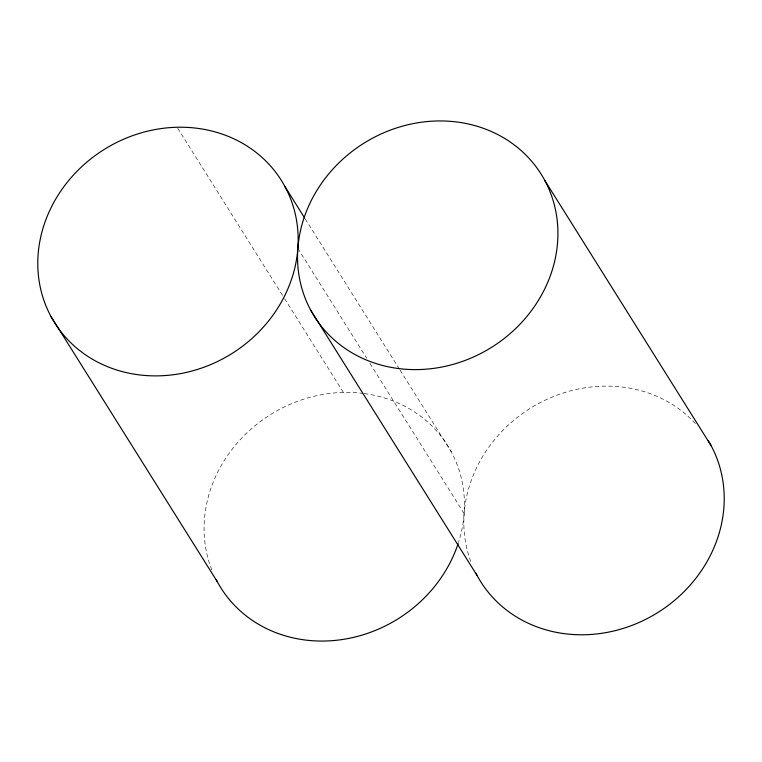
<?xml version="1.0" encoding="UTF-8"?>
<svg xmlns="http://www.w3.org/2000/svg" width="762" height="762" viewBox="0 0 762 762"><rect width="100%" height="100%" fill="white"/><g stroke="black" fill="none" stroke-linecap="round" stroke-linejoin="round"><path stroke-width="0.57" stroke-dasharray="3.81 2.86" d="M305.248 218.951L399.459 369.179M400.098 370.189L451.314 451.856M297.856 248.412L366.77 358.311M369.932 363.36L464.144 513.588M177.737 128.264L283.959 297.647M284.597 298.656L343.395 392.43M470.745 561.47A133.864 120.386 -32.1 0 1 531.924 407.318A133.864 120.386 -32.1 0 1 696.316 424.567M364.312 393.563A133.864 120.386 -32.1 0 1 458.486 542.487M211.826 569.947A133.864 120.386 -32.1 0 1 236.715 443.627A133.864 120.386 -32.1 0 1 363.16 393.411"/><path stroke-width="1.14" d="M544.773 180.413A133.864 120.386 -32.1 0 1 418.605 369.57A133.864 120.386 -32.1 0 1 319.821 185.842A133.864 120.386 -32.1 0 1 544.773 180.413L711.06 445.579M285.017 186.69A133.864 120.386 -32.1 0 1 158.848 375.847A133.864 120.386 -32.1 0 1 60.065 192.119A133.864 120.386 -32.1 0 1 285.017 186.69L304.619 217.942M310.686 310.144L476.983 575.31M50.94 316.421L217.227 581.587M708.184 440.55A133.864 120.386 -32.1 0 1 652.748 615.572A133.864 120.386 -32.1 0 1 475.907 573.262M458.124 543.62A133.864 120.386 -32.1 0 1 342.128 639.556A133.864 120.386 -32.1 0 1 216.151 579.539"/></g></svg>
